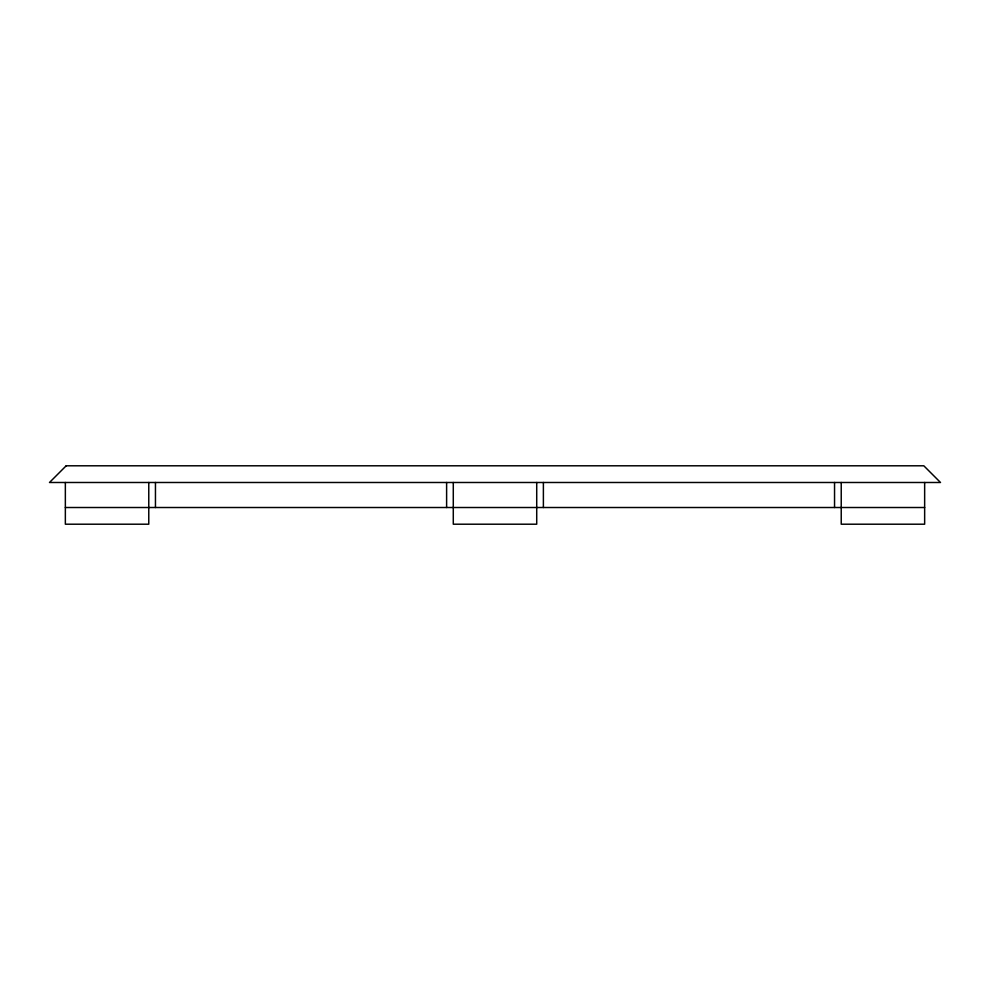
<?xml version="1.0" encoding="UTF-8"?>
<svg xmlns="http://www.w3.org/2000/svg" width="990" height="990" viewBox="0 0 990 990"><rect width="100%" height="100%" fill="white"/><g stroke="black" fill="none" stroke-linecap="round" stroke-linejoin="round"><path stroke-width="1.49" d="M65.352 507.511L924.648 507.511M924.648 482.489L924.648 524.205L841.228 524.205L841.228 482.489M834.545 482.489L834.545 507.511M543.386 482.489L543.386 507.511M536.716 482.489L536.716 524.205L453.284 524.205L453.284 482.489M446.614 482.489L446.614 507.511M155.455 482.489L155.455 507.511M148.772 482.489L148.772 524.205L65.352 524.205L65.352 482.489M66.181 465.795L49.5 482.489L940.5 482.489L923.818 465.795L66.181 465.795"/></g></svg>
